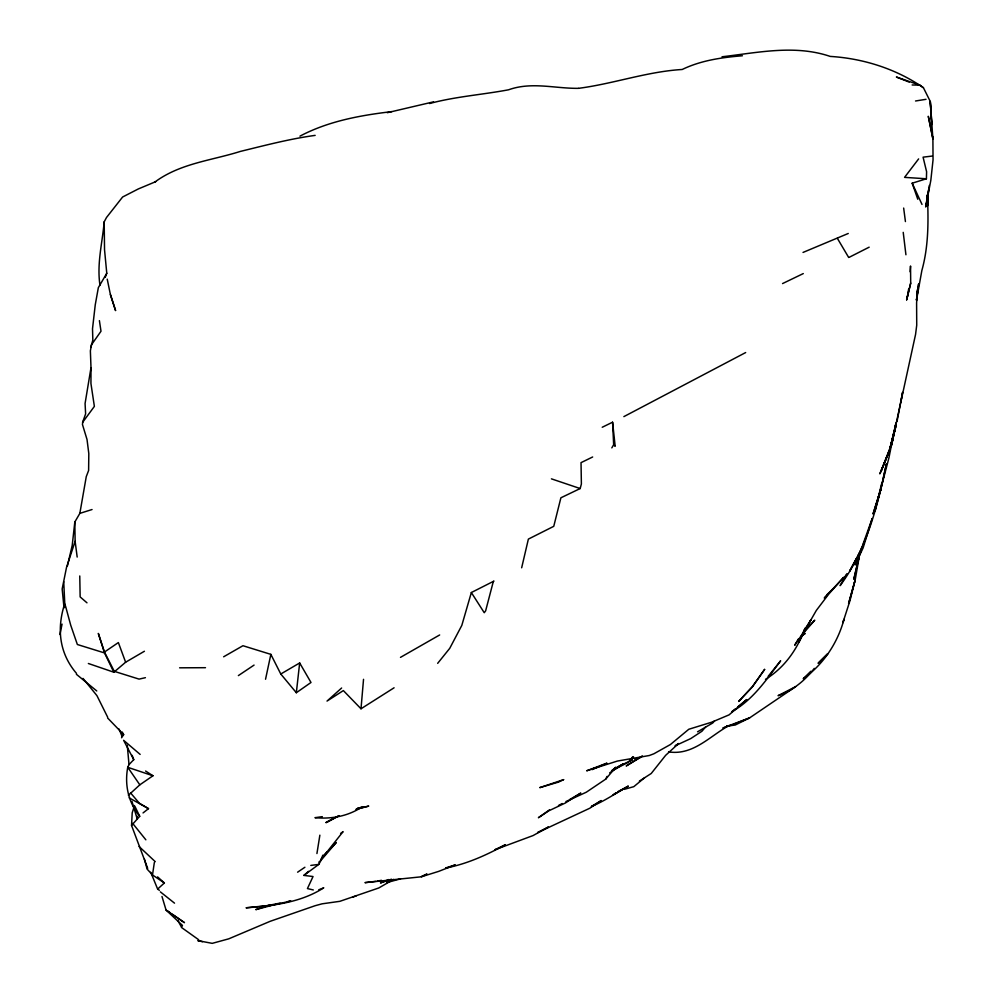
<?xml version="1.0" encoding="UTF-8"?>
<svg xmlns="http://www.w3.org/2000/svg" width="993" height="993" viewBox="0 0 993 993"><rect width="100%" height="100%" fill="white"/><g stroke="black" fill="none" stroke-linecap="round" stroke-linejoin="round"><path stroke-width="1.49" d="M90.996 367.683L90.946 383.583L94.372 406.385L82.568 422.435L85.621 413.87L85.075 403.506L90.996 367.683L90.375 350.839L91.505 344.757L101.001 331.24L99.399 320.627M63.726 581.65L64.93 606.946M917.768 199.233L912.182 183.196L926.407 178.777L926.606 171.739L923.08 157.167L932.067 156.075M927.822 194.74L927.35 206.321L927.388 194.839C928.48 220.198 928.753 245.805 921.864 270.481L916.489 300.271L918.5 284.221M147.696 868.366L131.548 825.456L132.206 812.845L134.539 805.509M155.764 181.645L138.35 188.931L122.611 197.011L106.512 217.492L104.191 221.836L104.538 249.739L106.772 273.274L105.246 277.357M910.085 271.772L910.531 265.987L910.705 283.104L906.646 299.861L910.705 283.104M917.582 289.571L916.601 302.84L916.725 325.195L915.571 334.393L891.205 446.205L895.016 429.113M394.084 687.789L361.005 708.779L363.537 679.324M917.47 289.695L916.539 300.06L918.686 283.911M104.191 221.836C102.341 243.136 96.731 263.716 99.97 285.214M927.536 194.74L926.32 206.321L929.311 185.455M82.878 421.33L82.444 424.458L87.024 439.502L88.811 453.59L88.613 470.483L86.267 476.628L79.85 513.369L74.81 522.008L72.228 545.294L67.412 565.936M299.663 662.964L310.995 682.476L296.336 692.729L299.663 662.964L280.783 674.011L270.853 654.362L242.95 645.723L223.636 656.795M76.523 673.44C60.076 654.213 56.899 631.213 63.614 607.294L65.166 604.315M150.725 872.239L157.639 889.07L164.379 882.976L152.5 874.957L154.349 862.495M316.928 853.546L319.87 835.163M893.923 432.985L888.884 458.046L881.499 486.309L886.439 463.756L881.139 488.134L874.051 512.636L881.052 488.382C872.71 522.752 861.378 556.986 840.115 585.659L845.937 575.282M907.155 297.925L908.62 289.162M928.592 189.762L925.687 207.003L930.826 180.329L933.048 159.861L932.899 139.057L930.28 101.46L923.44 87.756L919.803 85.137L896.381 77.02L909.203 82.109M893.725 433.444L891.962 443.486L895.028 429.125M900.85 401.979L902.575 392.384L897.014 421.529M862.495 545.579L872.214 518.507L863.116 547.913L855.06 564.93L861.365 550.407L856.438 562.274L860.025 552.53L853.819 579.254L859.342 555.956L855.234 579.701L848.618 603.483L855.234 579.701L849.996 600.604L842.858 622.748L844 619.309C837.695 642.918 823.271 664.615 803.225 678.728L810.834 671.256M881.511 483.963L875.305 510.179M895.065 427.263L895.636 424.396M59.952 634.515L62.05 624.113M265.541 679.249L270.853 654.362M521.66 567.797L528.375 539.1L553.759 526.327L560.896 497.791L580.173 488.544L581.389 483.976L581.029 462.651L592.66 456.979M493.347 581.389L485.639 610.844L484.249 612.718L471.352 592.536L493.993 581.079M90.835 347.252L92.833 340.09L92.51 328.77L95.254 304.814L98.344 287.647L106.772 273.274M859.541 554.144L860.025 552.53M471.352 592.536L461.807 625.416L449.742 648.33L437.665 663.349M74.81 522.008L75.133 541.346L66.519 567.388L62.162 588.986L64.024 607.865M860.348 550.83L861.961 546.895M322.824 855.196L321.087 859.404L343.094 831.625L340.587 833.45M804.442 629.388C797.168 649.77 784.11 667.954 765.504 679.311M805.522 627.551L798.943 641.975L810.971 619.744L804.678 629.723M132.168 755.325L133.745 759.67L129.003 764.635L127.749 767.304C124.448 784.607 128.308 802.505 139.703 816.296L131.548 825.456M88.365 663.498L113.872 672.224L125.627 662.219L144.419 651.247M565.923 801.55L586.317 792.203L605.718 779.133L607.083 776.402M856.897 557.569L849.636 571.149L861.254 549.638M858.349 554.851L859.801 552.145M313.304 889.964L307.445 888.574L313.031 876.534L303.908 875.404L318.79 864.394L321.087 860.199L336.267 842.498L330.098 848.841M611.825 447.88L613.662 444.727L612.582 422.199L602.23 427.251M798.446 638.884L794.698 645.239L805.522 629.289L816.32 610.447L828.609 594.261L843.74 577.256L824.277 598.084L832.519 589.383L827.206 594.397M842.523 581.004L846.93 573.656M121.568 737.774L123.653 734.634L122.251 732.04M632.752 756.753L629.264 761.42L632.318 759.881L617.609 766.981M918.624 158.905L904.561 177.375L926.407 178.777M198.687 939.75L181.508 927.487L182.439 925.414L166.067 910.072L161.983 896.48M768.148 676.37L780.635 660.804C766.509 679.622 753.029 699.792 731.978 711.633L735.391 708.841M633.571 756.976L628.259 762.314L611.626 770.841M605.718 779.133L615.859 767.204L612.669 769.972M714.575 720.844L712.738 722.991L697.545 731.816M705.75 726.802L701.902 731.27L690.768 738.569L675.103 745.83L678.604 743.521L665.645 755.325L651.234 773.485L639.38 781.106M814.31 668.376C804.938 680.59 792.724 690.607 778.053 695.683L795.666 686.635L749.628 717.877L722.805 727.968M801.934 634.937L814.769 620.191L807.657 627.402M128.382 795.294L139.827 784.83L152.959 775.769L145.586 771.015M323.941 855.172L327.02 852.006M640.026 757.498L626.211 765.963L642.459 756.045L641.279 756.728M341.629 688.012L327.02 701.083L343.355 690.582L361.005 708.779M303.908 875.404L308.488 871.345M318.79 862.222L321.087 860.199M612.569 795.244L628.246 786.233C615.821 793.171 604.625 801.103 591.344 806.477L601.249 800.569L589.73 808.265L537.734 832.531L548.372 827.045L533.117 835.547L494.775 849.797L505.325 844.77C486.595 855.06 466.896 864.009 445.77 868.031M644.544 777.792L633.795 786.667L624.138 789.373M737.675 706.979L746.773 699.544L729.085 714.861L711.559 722.246L688.807 729.259L670.399 744.539L653.853 753.799L649.261 755.524L617.398 761.06L586.664 770.791L606.673 763.207M143.042 812.932L148.503 808.65L139.343 803.213L130.542 792.886M801.425 636.153L805.137 633.472L801.376 635.942M613.724 794.425L616.02 792.786M549.489 809.854L538.392 817.723L548.844 810.797L565.365 803.002L580.781 793.072L569.647 799.564M145.412 677.685L139.057 679.113L114.282 671.355L104.451 652.041L118.366 642.57L125.627 662.219M297.615 872.189L304.888 867.261M238.37 675.6L254.071 665.087M609.69 772.852L623.517 763.691L611.626 770.618M594.298 768.148L592.089 769.587L606.847 763.282M400.477 657.366L439.663 634.961M154.834 182.079C180.068 163.336 211.41 160.568 240.393 151.408C265.143 145.363 289.882 138.846 315.153 135.383M339.085 815.799L326.089 822.564L332.667 818.989M623.865 416.626L745.669 352.552M326.089 822.564L338.998 815.613M558.476 805.522L562.199 803.536M618.056 791.545L628.246 786.233M426.431 874.2L420.809 876.856L364.952 882.653L375.664 881.325M849.487 257.15L869.173 247.17M782.546 283.576L803.287 273.584M427.089 874.076L421.454 876.757L438.658 871.382L455.315 864.866L445.671 867.944M641.354 757.051L634.8 759.26M299.948 136.153C328.385 121.134 360.186 115.362 391.788 111.613M803.027 252.433L848.258 233.479M429.572 103.533C455.266 96.569 482.337 94.732 508.577 89.792C531.652 81.525 554.95 88.613 578.46 88.34M388.747 879.55L380.456 882.951L391.49 879.202M387.965 881.697L393.513 879.438L378.792 887.965L339.854 901.321L322.067 903.829L315.079 905.728L270.183 921.305L228.762 938.832L212.241 943.35L197.855 940.644L202.498 941.687M318.753 889.79L323.768 887.829C300.581 902.662 272.864 905.815 246.053 907.801L273.125 905.045L290.812 900.999L287.771 901.594M352.577 897.2L356.177 895.897M355.879 809.419L368.738 806.093L356.574 808.96M265.702 906.299L255.797 909.638L273.125 905.045L264.982 906.075L280.175 903.096M725.113 727.112L727.807 726.231C708.99 737.029 692.518 755.611 668.574 751.875M357.753 808.587L361.278 807.433C347.438 816.37 331.178 819.188 314.93 817.686L322.303 816.656M79.85 513.369L92.051 509.533M357.865 808.575L363.053 806.999L357.567 808.228M386.587 882.64L400.514 878.867M433.507 101.857L387.245 112.705M377.191 881.139L381.436 880.319M578.733 88.303C613.612 83.76 646.952 71.595 682.203 69.485C701.008 60.399 721.799 57.433 742.429 55.769M915.534 100.988L926.022 99.312M726.975 725.957L731.357 725.275L749.628 717.877L735.254 725.014L726.727 726.168M722.035 56.775C757.907 52.654 794.834 44.4 830.21 56.415C863.19 58.413 896.331 68.889 923.44 87.756M310.809 865.412L318.79 864.394M179.609 667.817L205.489 667.693M912.133 84.976L919.803 85.137M113.872 672.224L104.526 652.935L77.355 644.507L70.702 625.156L65.476 605.867M152.959 775.769L127.749 767.304L139.827 784.83M551.425 478.849L580.173 488.544M129.227 797.9L148.503 808.65M157.775 889.256L159.414 890.287M167.544 910.953L169.964 912.629M172.385 914.305L184.475 922.658L166.067 910.072M160.357 891.863L174.52 903.158M96.755 690.954L76.387 674.284M140.15 754.407L123.616 740.306L133.745 759.67M86.974 602.825L80.148 596.917L79.763 575.965M157.577 876.893L164.379 882.976M139.082 846.52L155.293 861.713M123.653 734.634L107.579 717.951M613.662 444.727L615.176 446.316L612.582 422.199M152.5 874.957L147.088 869.061L144.444 859.168M280.783 674.011L296.336 692.729M83.002 678.405L96.942 695.659L107.654 717.169M132.652 823.383L145.859 839.817M837.347 238.308L848.692 257.497M177.747 920.387L181.334 926.829M135.06 806.676L139.703 816.296M912.182 183.196L922 204.421M119.061 729.048L121.916 736.086M104.451 652.041L98.319 633.422L104.526 652.935M110.397 294.549L115.548 310.499L110.397 294.549L107.232 279.145M131.97 801.388L137.295 819.225L137.158 816.209M903.655 208.058L905.43 221.563M75.133 541.346L77.181 557.061M903.22 232.362L905.926 254.767M127.278 745.309L129.003 764.635M931.806 123.393L930.28 101.46L931.645 124.808M927.425 195.832L927.673 205.179M896.096 423.068L889.356 451.219L879.848 473.86L889.629 450.077L896.294 424.83L889.964 448.128L881.014 471.427L889.629 450.077L896.096 423.068M881.139 488.134L873.095 513.791L881.139 488.134M764.622 669.406L752.396 686.808L738.668 701.443L752.421 686.672L764.622 669.406M827.765 653.704L818.257 663.138L827.765 653.704M563.602 779.629L558.525 782.099L539.77 787.635L563.602 779.629M932.564 136.873L928.294 116.268L932.899 139.057L932.564 136.873"/></g></svg>
